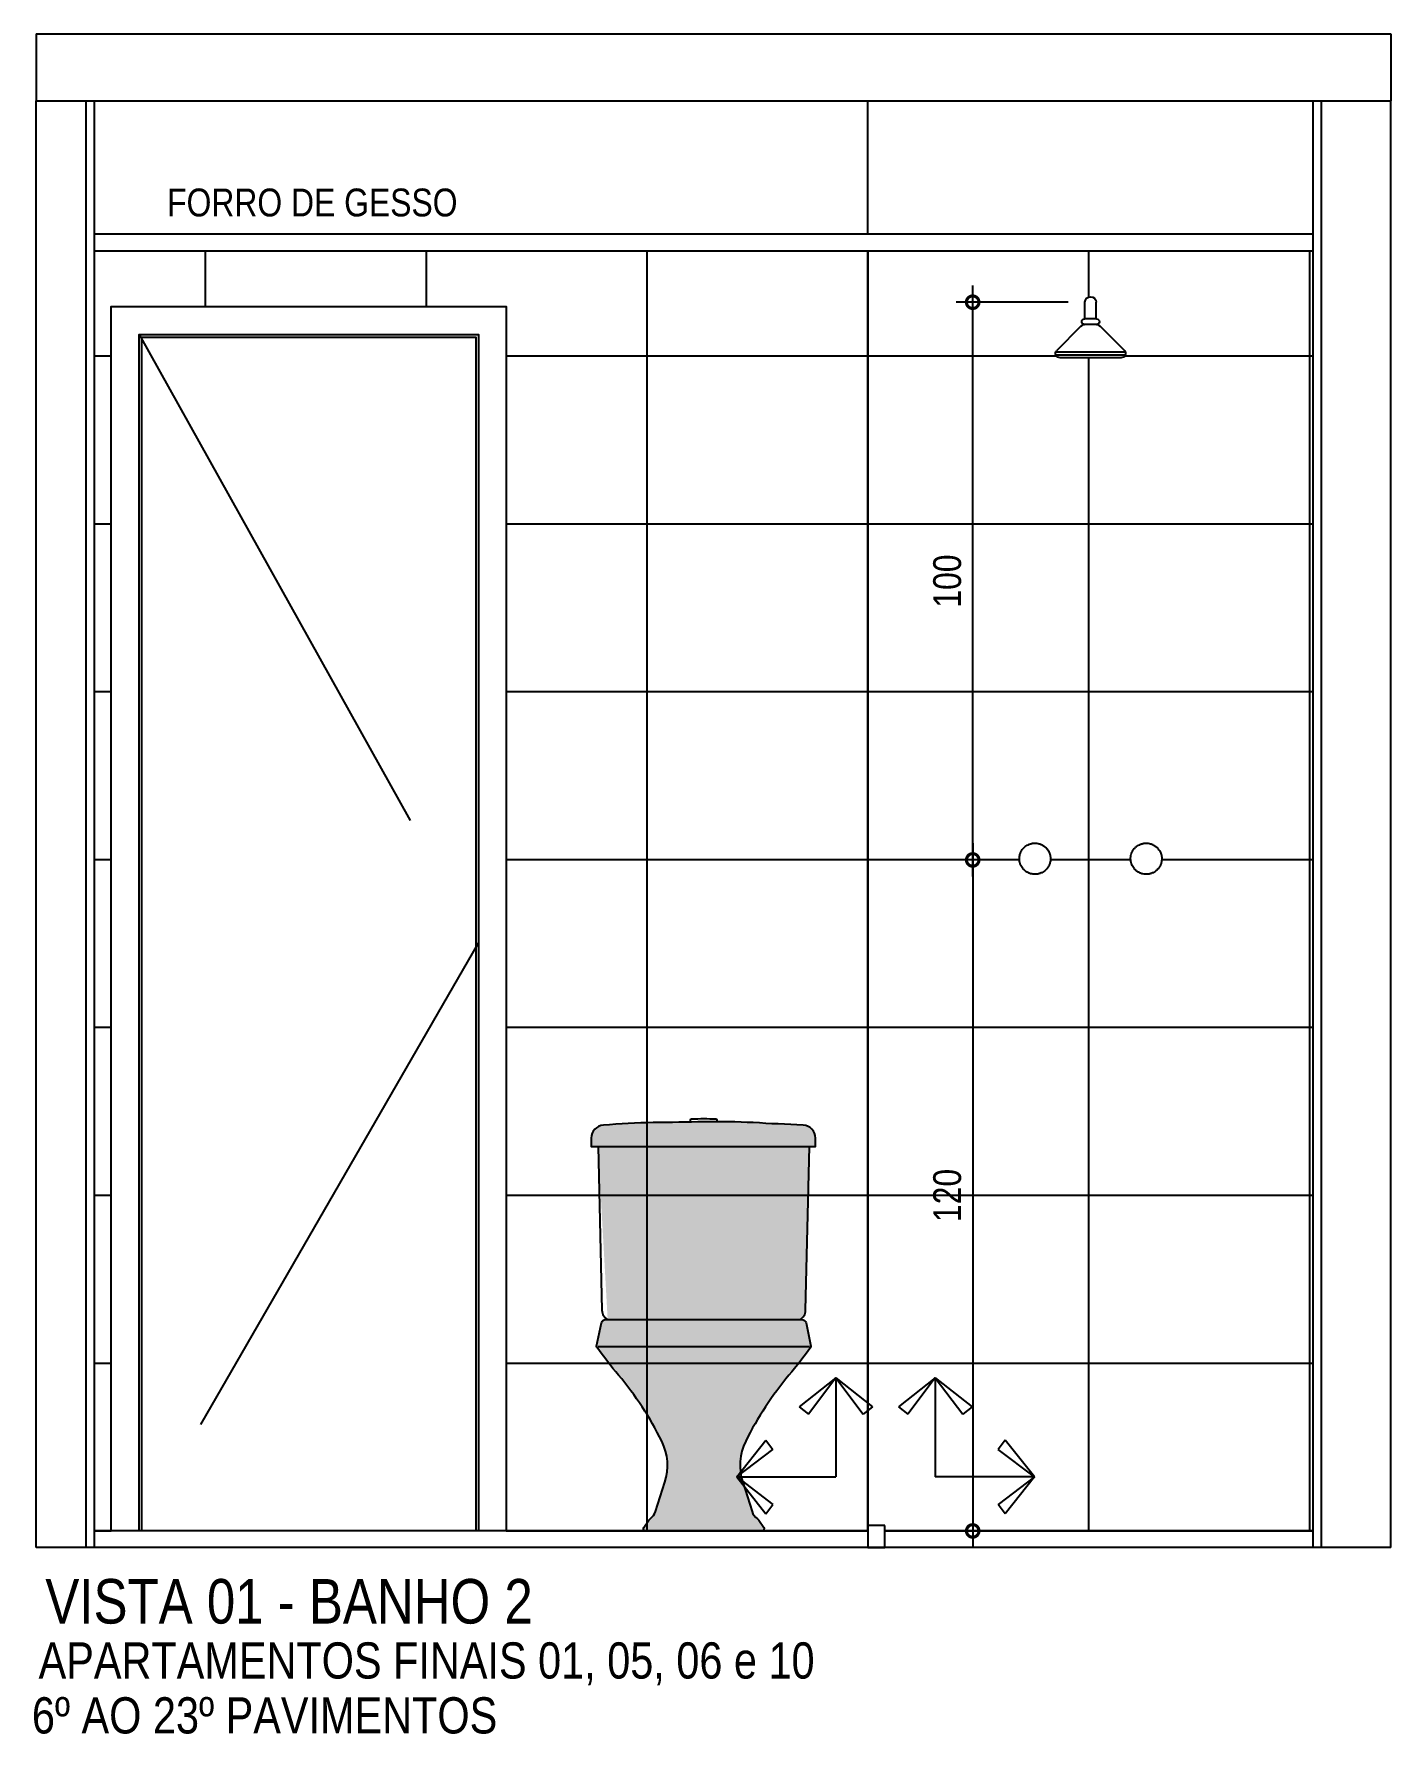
# Model space of a CAD drawing. Header units: metres. Extents: x 3 to 168, y -142 to 28.
# Drawn here: x 18.889 to 21.328, y -0.526 to 2.529 of the extents above; entities that cross this region are included whole.
import ezdxf

# ---------------------------------------------------------------- set-up
doc = ezdxf.new("R2010")
doc.units = ezdxf.units.M
doc.linetypes.add('DASHDOT', pattern=[1, 0.5, -0.25, 0, -0.25])
doc.linetypes.add('DASHEDX2', pattern=[1.5, 1, -0.5])
for name, color, linetype in [('ARQ-ALV ACAB', 4, 'Continuous'), ('ARQ-ALV OSSO', 5, 'Continuous'), ('ARQ-AUX1', 1, 'Continuous'), ('ARQ-AUX2', 2, 'Continuous'), ('ARQ-CAX', 1, 'Continuous'), ('ARQ-CERÂMICA', 7, 'Continuous'), ('ARQ-DIM', 2, 'Continuous'), ('ARQ-PRJ', 7, 'DASHEDX2'), ('ARQ-TXT', 2, 'Continuous')]:
    doc.layers.add(name, color=color, linetype=linetype)
doc.styles.add('Adesa', font='ARIALN.TTF')
doc.dimstyles.new('ADESA 1-0025', dxfattribs={"dimtxt": 0.05, "dimasz": 0.045, "dimexe": 0.03, "dimexo": 0.04, "dimgap": 0.02, "dimtad": 1, "dimtoh": 1, "dimdec": 0, "dimlfac": 100, "dimzin": 4, "dimtxsty": 'Adesa', "dimblk": 'DOTSMALL', "dimcen": 1, "dimdle": 0.03, "dimclrd": 1, "dimclre": 1, "dimclrt": 256, "dimazin": 1, "dimtm": 1e-09, "dimtfac": 1, "dimtdec": 0, "dimtix": 1, "dimtmove": 2, "dimatfit": 0, "dimldrblk": 'DOTSMALL', "dimfxl": 0.8, "dimtvp": 2, "dimtolj": 1, "dimtzin": 0, "dimarcsym": 0})
pattern_1 = [(0, (20.38827, -0.16105), (0, 0.301625), [])]
pattern_2 = [(90, (20.38827, -0.16105), (-0.396875, 2e-17), [])]

# ---------------------------------------------------------------- blocks, each defined once
blk = doc.blocks.new('*U45')
for points in [[(0, 0), (0, 2.2), (-0.71, 2.2), (-0.71, 0)], [(-0.05, 0), (-0.05, 2.15), (-0.66, 2.15), (-0.66, 0)], [(-0.055, 0), (-0.055, 2.145), (-0.655, 2.145), (-0.655, 0)]]:
    blk.add_lwpolyline(points)
at = {"layer": 'ARQ-PRJ'}
blk.add_lwpolyline([(-0.05, 2.15), (-0.66, 1.0575), (-0.05, 0)], dxfattribs=at)
blk = doc.blocks.new('MIST. CHUV.')
for points in [[(-0.128, 0), (-0.128, 0.0016), (-0.1277, 0.0037), (-0.1274, 0.0058), (-0.1269, 0.0079), (-0.1266, 0.0089), (-0.1262, 0.0099), (-0.1258, 0.0109), (-0.1254, 0.0118), (-0.1249, 0.0128), (-0.1244, 0.0137), (-0.1239, 0.0146), (-0.1233, 0.0155), (-0.1227, 0.0164), (-0.1221, 0.0172), (-0.1214, 0.0181), (-0.1207, 0.0189), (-0.12, 0.0196), (-0.1192, 0.0204), (-0.1184, 0.0211), (-0.1176, 0.0218), (-0.1159, 0.023), (-0.1141, 0.0242), (-0.1123, 0.0252), (-0.1113, 0.0256), (-0.1103, 0.026), (-0.1094, 0.0264), (-0.1083, 0.0267), (-0.1073, 0.027), (-0.1063, 0.0273), (-0.1053, 0.0275), (-0.1042, 0.0277), (-0.1032, 0.0278), (-0.1021, 0.0279), (-0.1011, 0.028), (-0.1, 0.028), (-0.0984, 0.028), (-0.0963, 0.0278), (-0.0942, 0.0274), (-0.0921, 0.0269), (-0.0911, 0.0266), (-0.0901, 0.0262), (-0.0891, 0.0258), (-0.0882, 0.0254), (-0.0872, 0.0249), (-0.0863, 0.0244), (-0.0854, 0.0239), (-0.0845, 0.0233), (-0.0836, 0.0227), (-0.0828, 0.0221), (-0.0819, 0.0214), (-0.0811, 0.0207), (-0.0804, 0.02), (-0.0796, 0.0192), (-0.0789, 0.0184), (-0.0782, 0.0176), (-0.077, 0.0159), (-0.0758, 0.0141), (-0.0748, 0.0123), (-0.0744, 0.0113), (-0.074, 0.0103), (-0.0736, 0.0094), (-0.0733, 0.0084), (-0.073, 0.0073), (-0.0727, 0.0063), (-0.0725, 0.0053), (-0.0723, 0.0042), (-0.0722, 0.0032), (-0.0721, 0.0021), (-0.072, 0.0011), (-0.072, 0), (-0.072, -0.0016), (-0.0722, -0.0037), (-0.0726, -0.0058), (-0.0731, -0.0079), (-0.0734, -0.0089), (-0.0738, -0.0099), (-0.0742, -0.0109), (-0.0746, -0.0118), (-0.0751, -0.0128), (-0.0756, -0.0137), (-0.0761, -0.0146), (-0.0767, -0.0155), (-0.0773, -0.0164), (-0.0779, -0.0172), (-0.0786, -0.0181), (-0.0793, -0.0189), (-0.08, -0.0196), (-0.0808, -0.0204), (-0.0816, -0.0211), (-0.0824, -0.0218), (-0.0841, -0.023), (-0.0859, -0.0242), (-0.0877, -0.0252), (-0.0887, -0.0256), (-0.0897, -0.026), (-0.0906, -0.0264), (-0.0916, -0.0267), (-0.0927, -0.027), (-0.0937, -0.0273), (-0.0947, -0.0275), (-0.0958, -0.0277), (-0.0968, -0.0278), (-0.0979, -0.0279), (-0.0989, -0.028), (-0.1, -0.028), (-0.1016, -0.028), (-0.1037, -0.0277), (-0.1058, -0.0274), (-0.1079, -0.0269), (-0.1089, -0.0266), (-0.1099, -0.0262), (-0.1109, -0.0258), (-0.1118, -0.0254), (-0.1128, -0.0249), (-0.1137, -0.0244), (-0.1146, -0.0239), (-0.1155, -0.0233), (-0.1164, -0.0227), (-0.1172, -0.0221), (-0.1181, -0.0214), (-0.1189, -0.0207), (-0.1196, -0.02), (-0.1204, -0.0192), (-0.1211, -0.0184), (-0.1218, -0.0176), (-0.123, -0.0159), (-0.1242, -0.0141), (-0.1252, -0.0123), (-0.1256, -0.0113), (-0.126, -0.0103), (-0.1264, -0.0094), (-0.1267, -0.0083), (-0.127, -0.0073), (-0.1273, -0.0063), (-0.1275, -0.0053), (-0.1277, -0.0042), (-0.1278, -0.0032), (-0.1279, -0.0021), (-0.128, -0.0011)], [(0.072, 0), (0.072, 0.0016), (0.0723, 0.0037), (0.0726, 0.0058), (0.0731, 0.0079), (0.0734, 0.0089), (0.0738, 0.0099), (0.0742, 0.0109), (0.0746, 0.0118), (0.0751, 0.0128), (0.0756, 0.0137), (0.0761, 0.0146), (0.0767, 0.0155), (0.0773, 0.0164), (0.0779, 0.0172), (0.0786, 0.0181), (0.0793, 0.0189), (0.08, 0.0196), (0.0808, 0.0204), (0.0816, 0.0211), (0.0824, 0.0218), (0.0841, 0.023), (0.0859, 0.0242), (0.0877, 0.0252), (0.0887, 0.0256), (0.0897, 0.026), (0.0906, 0.0264), (0.0917, 0.0267), (0.0927, 0.027), (0.0937, 0.0273), (0.0947, 0.0275), (0.0958, 0.0277), (0.0968, 0.0278), (0.0979, 0.0279), (0.0989, 0.028), (0.1, 0.028), (0.1016, 0.028), (0.1037, 0.0278), (0.1058, 0.0274), (0.1079, 0.0269), (0.1089, 0.0266), (0.1099, 0.0262), (0.1109, 0.0258), (0.1118, 0.0254), (0.1128, 0.0249), (0.1137, 0.0244), (0.1146, 0.0239), (0.1155, 0.0233), (0.1164, 0.0227), (0.1172, 0.0221), (0.1181, 0.0214), (0.1189, 0.0207), (0.1196, 0.02), (0.1204, 0.0192), (0.1211, 0.0184), (0.1218, 0.0176), (0.123, 0.0159), (0.1242, 0.0141), (0.1252, 0.0123), (0.1256, 0.0113), (0.126, 0.0103), (0.1264, 0.0094), (0.1267, 0.0084), (0.127, 0.0073), (0.1273, 0.0063), (0.1275, 0.0053), (0.1277, 0.0042), (0.1278, 0.0032), (0.1279, 0.0021), (0.128, 0.0011), (0.128, 0), (0.128, -0.0016), (0.1277, -0.0037), (0.1274, -0.0058), (0.1269, -0.0079), (0.1266, -0.0089), (0.1262, -0.0099), (0.1258, -0.0109), (0.1254, -0.0118), (0.1249, -0.0128), (0.1244, -0.0137), (0.1239, -0.0146), (0.1233, -0.0155), (0.1227, -0.0164), (0.1221, -0.0172), (0.1214, -0.0181), (0.1207, -0.0189), (0.12, -0.0196), (0.1192, -0.0204), (0.1184, -0.0211), (0.1176, -0.0218), (0.1159, -0.023), (0.1141, -0.0242), (0.1123, -0.0252), (0.1113, -0.0256), (0.1103, -0.026), (0.1094, -0.0264), (0.1083, -0.0267), (0.1073, -0.027), (0.1063, -0.0273), (0.1053, -0.0275), (0.1042, -0.0277), (0.1032, -0.0278), (0.1021, -0.0279), (0.1011, -0.028), (0.1, -0.028), (0.0984, -0.0279), (0.0963, -0.0277), (0.0942, -0.0274), (0.0921, -0.0269), (0.0911, -0.0266), (0.0901, -0.0262), (0.0891, -0.0258), (0.0882, -0.0254), (0.0872, -0.0249), (0.0863, -0.0244), (0.0854, -0.0239), (0.0845, -0.0233), (0.0836, -0.0227), (0.0828, -0.0221), (0.0819, -0.0214), (0.0811, -0.0207), (0.0804, -0.02), (0.0796, -0.0192), (0.0789, -0.0184), (0.0782, -0.0176), (0.077, -0.0159), (0.0758, -0.0141), (0.0748, -0.0123), (0.0744, -0.0113), (0.074, -0.0103), (0.0736, -0.0094), (0.0733, -0.0083), (0.073, -0.0073), (0.0727, -0.0063), (0.0725, -0.0053), (0.0723, -0.0042), (0.0722, -0.0032), (0.0721, -0.0021), (0.072, -0.0011)]]:
    blk.add_lwpolyline(points, close=True)
blk = doc.blocks.new('chuveiro frente')
for p, q in [((-0.01, 0.0698), (-0.01, 0.0998)), ((0.01, 0.0698), (0.01, 0.0998)), ((-0.0109, 0.0698), (0.0109, 0.0698)), ((-0.0174, 0.0566), (-0.0613, 0.0127)), ((-0.0109, 0.0598), (0.0109, 0.0598)), ((0.0174, 0.0566), (0.0613, 0.0127)), ((-0.0626, 0.01), (0.0626, 0.01)), ((-0.0623, 0.005), (0.0623, 0.005)), ((-0.0549, 0), (0.0549, 0))]:
    blk.add_line(p, q)
for centre, radius, start, end in [((0, 0.0998), 0.01, 0, 180), ((-0.0109, 0.0648), 0.005, 90, 270), ((0.0109, 0.0648), 0.005, 270, 90), ((-0.0109, 0.0518), 0.008, 90, 143.719), ((0.0109, 0.0518), 0.008, 36.281, 90), ((-0.0549, 0.008), 0.008, 143.719, 270), ((0.0549, 0.008), 0.008, 270, 36.281)]:
    blk.add_arc(centre, radius, start, end)
blk = doc.blocks.new('_DotSmall')
at = {"color": 0, "linetype": 'ByBlock', "const_width": 0.5}
blk.add_lwpolyline([(-0.0625, 0, 1), (0.0625, 0, 1)], format="xyb", close=True, dxfattribs=at)
blk = doc.blocks.new('*D52')
at = {"layer": 'ARQ-DIM', "color": 1, "lineweight": -2, "transparency": 16777216}
for p, q in [((20.5765, 1.0748), (20.5765, -0.191)), ((20.6204, 1.0448), (20.5465, 1.0448)), ((20.7904, -0.161), (20.5465, -0.161))]:
    blk.add_line(p, q, dxfattribs=at)
at = {"layer": 'Defpoints', "color": 0, "transparency": 16777216}
for p in [(20.6604, 1.0448), (20.5765, -0.161), (20.8304, -0.161)]:
    blk.add_point(p, dxfattribs=at)
at = {"layer": 'ARQ-DIM', "color": 1, "lineweight": -2, "transparency": 16777216, "xscale": 0.045, "yscale": 0.045, "zscale": 0.045}
for p, rotation in [((20.5765, 1.0448), 90), ((20.5765, -0.161), 270)]:
    blk.add_blockref('_DotSmall', p, dxfattribs=dict(at, rotation=rotation))
at = {"layer": 'ARQ-DIM', "transparency": 16777216, "insert": (20.5309, 0.4419), "char_height": 0.05, "attachment_point": 5, "rotation": 90, "style": 'Adesa'}
blk.add_mtext('\\A1;120', dxfattribs=at)
blk = doc.blocks.new('*D53')
at = {"layer": 'ARQ-DIM', "color": 1, "lineweight": -2, "transparency": 16777216}
for p, q in [((20.7483, 2.047), (20.5465, 2.047)), ((20.5765, 1.0148), (20.5765, 2.077)), ((20.6204, 1.0448), (20.5465, 1.0448))]:
    blk.add_line(p, q, dxfattribs=at)
at = {"layer": 'Defpoints', "color": 0, "transparency": 16777216}
for p in [(20.5765, 2.047), (20.7883, 2.047), (20.6604, 1.0448)]:
    blk.add_point(p, dxfattribs=at)
at = {"layer": 'ARQ-DIM', "color": 1, "lineweight": -2, "transparency": 16777216, "xscale": 0.045, "yscale": 0.045, "zscale": 0.045}
for p, rotation in [((20.5765, 2.047), 90), ((20.5765, 1.0448), 270)]:
    blk.add_blockref('_DotSmall', p, dxfattribs=dict(at, rotation=rotation))
at = {"layer": 'ARQ-DIM', "transparency": 16777216, "insert": (20.5309, 1.5459), "char_height": 0.05, "attachment_point": 5, "rotation": 90, "style": 'Adesa'}
blk.add_mtext('\\A1;100', dxfattribs=at)
blk = doc.blocks.new('CP929_e')
h = blk.add_hatch(color=255)
h.dxf.hatch_style = 1
edge = h.paths.add_edge_path()
edge.add_line((-0.2008, 0.6911), (0.2008, 0.6911))
edge.add_line((0.2008, 0.6911), (0.2007, 0.706))
edge.add_arc((0.1775, 0.7059), 0.0232, 0.3738, 87.2297)
edge.add_arc((0.8026, 13.6236), 12.9097, 266.83094, 267.22967, ccw=False)
edge.add_arc((0.0251, -0.4194), 1.1548, 86.8309, 91.2023)
edge.add_arc((-0.2136, 10.9563), 10.2234, 270.68894, 271.20233, ccw=False)
edge.add_arc((-0.0771, -0.395), 1.1287, 90.6889, 95.2506)
edge.add_arc((-0.1791, 0.7056), 0.0234, 93.3635, 179.0318)
edge.add_line((-0.2025, 0.706), (-0.2026, 0.6928))
edge.add_line((-0.2026, 0.6928), (-0.2026, 0.6911))
edge.add_line((-0.2026, 0.6911), (-0.2008, 0.6911))
h = blk.add_hatch(color=255)
h.dxf.hatch_style = 1
h.paths.add_polyline_path([(0.19, 0.6911), (-0.19, 0.6911), (-0.183, 0.3966, 0.27163), (-0.1728, 0.38), (0.1728, 0.38, 0.27163), (0.183, 0.3966)])
edge = h.paths.add_edge_path()
edge.add_arc((0.1762, 0.3722), 0.0079, 11.5874, 90, ccw=False)
edge.add_line((0.1839, 0.3737), (0.1925, 0.3322))
edge.add_arc((0.19, 0.3317), 0.00247, -35.4858, 11.5874, ccw=False)
edge.add_arc((-0.451, 0.7887), 0.7897, 319.8958, 324.5139, ccw=False)
edge.add_arc((0.6061, -0.1016), 0.5923, 139.8961, 153.6351)
edge.add_arc((0.1638, 0.1176), 0.0987, 153.6351, 197.8396)
edge.add_line((0.0699, 0.0874), (0.0868, 0.0348))
edge.add_arc((0.1103, 0.0423), 0.0247, 197.8405, 235.7698)
edge.add_arc((0.0909, 0.0138), 0.00987, 34.0222, 55.7689, ccw=False)
edge.add_line((0.099, 0.0193), (0.1079, 0.0062))
edge.add_arc((0.1046, 0.0039), 0.00395, -90, 34.0313, ccw=False)
edge.add_line((0.1046, 0), (-0.1046, 0))
edge.add_arc((-0.1046, 0.0039), 0.00395, 145.9687, 270, ccw=False)
edge.add_line((-0.1079, 0.0062), (-0.099, 0.0193))
edge.add_arc((-0.0909, 0.0138), 0.00987, 124.2289, 145.9756, ccw=False)
edge.add_arc((-0.1103, 0.0423), 0.0247, 304.2311, 342.1604)
edge.add_line((-0.0868, 0.0348), (-0.0699, 0.0874))
edge.add_arc((-0.1638, 0.1176), 0.0987, 342.1604, 386.365)
edge.add_arc((-0.6061, -0.1016), 0.5923, 26.365, 40.1039)
edge.add_arc((0.451, 0.7887), 0.7897, 215.4858, 220.1038, ccw=False)
edge.add_arc((-0.19, 0.3317), 0.00247, 168.4116, 215.4849, ccw=False)
edge.add_line((-0.1925, 0.3322), (-0.1839, 0.3737))
edge.add_arc((-0.1762, 0.3722), 0.0079, 90, 168.4126, ccw=False)
edge.add_line((-0.1762, 0.38), (0.1762, 0.38))
edge = h.paths.add_edge_path()
edge.add_line((-0.19, 0.6911), (-0.183, 0.3966))
edge.add_arc((-0.1638, 0.3971), 0.0192, 181.3139, 242.1536)
edge = h.paths.add_edge_path()
edge.add_arc((-0.0018, -1.831), 2.5662, 89.9609, 93.9727)
edge.add_arc((-0.1782, 0.7056), 0.0234, 93.3635, 179.0318)
edge.add_line((-0.2016, 0.706), (-0.2017, 0.6928))
edge.add_arc((-0.1999, 0.6928), 0.00174, 180.2855, 270.6496)
edge.add_line((-0.1999, 0.6911), (-0.1971, 0.6911))
edge.add_line((-0.1971, 0.6911), (0.1971, 0.6911))
edge.add_line((0.1971, 0.6911), (0.1999, 0.6911))
edge.add_arc((0.1999, 0.6928), 0.00174, 269.3504, 359.7145)
edge.add_line((0.2017, 0.6928), (0.2016, 0.706))
edge.add_arc((0.1782, 0.7056), 0.0234, 0.9676, 86.6359)
edge.add_arc((0.0018, -1.8311), 2.5662, 86.0273, 90.0392)
for points in [[(-0.2008, 0.6911), (0.2008, 0.6911), (0.2007, 0.706, 0.398231), (0.1787, 0.729, -0.00174), (0.0889, 0.7337, 0.019076), (0.0009, 0.7352, -0.00224), (-0.0907, 0.7337, 0.019907), (-0.1804, 0.729, 0.39224), (-0.2025, 0.706), (-0.2026, 0.6928), (-0.2026, 0.6911)], [(0.1762, 0.38, -0.356146), (0.1839, 0.3737), (0.1925, 0.3322, -0.208334), (0.1921, 0.3302, -0.020153), (0.1531, 0.2799, 0.060019), (0.0754, 0.1614, 0.195307), (0.0699, 0.0874), (0.0868, 0.0348, 0.167025), (0.0964, 0.0219, -0.095174), (0.099, 0.0193), (0.1079, 0.0062, -0.601047), (0.1046, 0), (-0.1046, 0, -0.601047), (-0.1079, 0.0062), (-0.099, 0.0193, -0.095174), (-0.0964, 0.0219, 0.167025), (-0.0868, 0.0348), (-0.0699, 0.0874, 0.195307), (-0.0754, 0.1614, 0.060019), (-0.1531, 0.2799, -0.020153), (-0.1921, 0.3302, -0.208334), (-0.1925, 0.3322), (-0.1839, 0.3737, -0.356146), (-0.1762, 0.38)]]:
    blk.add_lwpolyline(points, format="xyb", close=True)
at = {"ltscale": 0.016708}
blk.add_lwpolyline([(-0.0237, 0.7353), (-0.0237, 0.7386, -0.407176), (-0.0218, 0.7406, -0.006022), (0, 0.7409, -0.006022), (0.0218, 0.7406, -0.407176), (0.0237, 0.7386), (0.0237, 0.7352)], format="xyb", dxfattribs=at)
for points in [[(-0.19, 0.6911), (-0.183, 0.3966, 0.27188), (-0.1728, 0.38)], [(0.1728, 0.38, 0.27188), (0.183, 0.3966), (0.19, 0.6911)]]:
    blk.add_lwpolyline(points, format="xyb")
for points in [[(-0.19, 0.6911), (0.19, 0.6911)], [(-0.19, 0.3317), (0.19, 0.3317)]]:
    blk.add_lwpolyline(points)
at = {"linetype": 'DASHDOT', "ltscale": 6.24726e-05}
blk.add_lwpolyline([(0.0866, 0.1829), (0.0866, 0.1829)], dxfattribs=at)
blk = doc.blocks.new('Seta para pag.piso')
for p, q in [((0, 0.1126), (-0.0418, 0.0796)), ((0, 0.1126), (-0.0312, 0.0715)), ((0, 0.1126), (0, 0)), ((0, 0.1126), (0.0418, 0.0795)), ((0, 0.1126), (0.0312, 0.0715)), ((-0.0418, 0.0796), (-0.0312, 0.0715)), ((0.0418, 0.0795), (0.0312, 0.0715)), ((-0.1126, 0), (-0.0795, 0.0418)), ((-0.0795, 0.0418), (-0.0715, 0.0312)), ((-0.1126, 0), (-0.0715, 0.0312)), ((-0.1126, 0), (0, 0)), ((-0.1126, 0), (-0.0796, -0.0418)), ((-0.1126, 0), (-0.0715, -0.0312)), ((-0.0796, -0.0418), (-0.0715, -0.0312))]:
    blk.add_line(p, q)
blk = doc.blocks.new('AREAS MOLHADAS')
at = {"layer": 'ARQ-CERÂMICA'}
h = blk.add_hatch(dxfattribs=at)
h.set_pattern_fill('LINE', color=256, scale=0.095)
h.set_pattern_definition(pattern_1)
h.paths.add_polyline_path([(20.3883, 2.139), (18.9983, 2.139), (18.9983, -0.161), (19.0283, -0.161), (19.0283, 2.0389), (19.7383, 2.0389), (19.7383, -0.161), (20.3883, -0.161), (20.3883, -0.151)])
h.paths.add_polyline_path([(20.0932, 0.5798, -0.006555), (20.1169, 0.5795), (20.1169, 0.5744, -0.014135), (20.1822, 0.5726, 0.00174), (20.2719, 0.568, -0.398231), (20.2939, 0.545), (20.294, 0.5301), (19.8924, 0.5301), (19.8907, 0.5301), (19.8908, 0.5447, -0.385401), (19.912, 0.5679, -0.020081), (20.0025, 0.5726, 0.001639), (20.0695, 0.5736), (20.0695, 0.5795, -0.006555)], flags=16)
h = blk.add_hatch(dxfattribs=at)
h.set_pattern_fill('LINE', color=256, scale=0.125, angle=90)
h.set_pattern_definition(pattern_2)
h.paths.add_polyline_path([(20.3883, 2.139), (18.9983, 2.139), (18.9983, -0.161), (19.0283, -0.161), (19.0283, 2.0389), (19.7383, 2.0389), (19.7383, -0.161), (20.3883, -0.161), (20.3883, -0.151)])
h.paths.add_polyline_path([(20.115, 0.5796, 0.006022), (20.0932, 0.5798, 0.006022), (20.0715, 0.5796, 0.407179), (20.0695, 0.5776), (20.0695, 0.5736, 0.000601), (20.0941, 0.5741, -0.004524), (20.115, 0.5756, 0.986583)], flags=16)
h = blk.add_hatch(dxfattribs=at)
h.set_pattern_fill('LINE', color=256, scale=0.095)
h.set_pattern_definition(pattern_1)
h.paths.add_polyline_path([(21.1882, 2.139), (20.3883, 2.139), (20.3883, -0.151), (20.4183, -0.151), (20.4183, -0.161), (21.1882, -0.161)])
h.paths.add_polyline_path([(20.8945, 1.0745), (20.9012, 1.0721), (20.9073, 1.0678), (20.9121, 1.0621), (20.9152, 1.0554), (20.9165, 1.0481), (20.9158, 1.0408), (20.9134, 1.0341), (20.9092, 1.0279), (20.9034, 1.0231), (20.8967, 1.02), (20.8894, 1.0187), (20.8821, 1.0194), (20.8754, 1.0218), (20.8693, 1.0261), (20.8645, 1.0318), (20.8613, 1.0385), (20.8601, 1.0458), (20.8608, 1.0531), (20.8631, 1.0598), (20.8674, 1.066), (20.8731, 1.0708), (20.8798, 1.0739), (20.8872, 1.0752)], flags=16)
h.paths.add_polyline_path([(20.7158, 1.0408), (20.7134, 1.0341), (20.7092, 1.0279), (20.7035, 1.0231), (20.6967, 1.02), (20.6894, 1.0187), (20.6821, 1.0194), (20.6754, 1.0218), (20.6693, 1.0261), (20.6645, 1.0318), (20.6613, 1.0385), (20.6601, 1.0458), (20.6608, 1.0531), (20.6631, 1.0598), (20.6674, 1.066), (20.6731, 1.0708), (20.6799, 1.0739), (20.6872, 1.0752), (20.6945, 1.0745), (20.7012, 1.0721), (20.7073, 1.0678), (20.7121, 1.0621), (20.7152, 1.0554), (20.7165, 1.0481)], flags=16)
h.paths.add_polyline_path([(20.8431, 1.9471), (20.7334, 1.9471, -0.614488), (20.727, 1.9599), (20.7709, 2.0037, -0.238782), (20.7773, 2.007, -1), (20.7773, 2.017), (20.7783, 2.017), (20.7783, 2.047, -1), (20.7983, 2.047), (20.7983, 2.017), (20.7992, 2.017, -1), (20.7992, 2.007, -0.159108), (20.8039, 2.0054), (20.8479, 1.9616, -0.725464)], flags=16)
h.paths.add_polyline_path([(20.5827, 0.38), (20.5827, 0.5005), (20.4786, 0.5005), (20.4786, 0.38)], flags=24)
h.paths.add_polyline_path([(20.5827, 1.484), (20.5827, 1.6045), (20.4786, 1.6045), (20.4786, 1.484)], flags=24)
h = blk.add_hatch(dxfattribs=at)
h.set_pattern_fill('LINE', color=256, scale=0.125, angle=90)
h.set_pattern_definition(pattern_2)
h.paths.add_polyline_path([(21.1882, 2.139), (20.3883, 2.139), (20.3883, -0.151), (20.4183, -0.151), (20.4183, -0.161), (21.1882, -0.161)])
h.paths.add_polyline_path([(20.897, 1.0738), (20.9039, 1.0705), (20.9089, 1.0661), (20.9131, 1.0605), (20.9158, 1.0533), (20.9165, 1.0459), (20.9151, 1.0382), (20.9118, 1.0313), (20.9074, 1.0264), (20.9018, 1.0221), (20.8946, 1.0194), (20.8872, 1.0187), (20.8795, 1.0201), (20.8726, 1.0234), (20.8677, 1.0278), (20.8635, 1.0334), (20.8608, 1.0406), (20.8601, 1.048), (20.8614, 1.0557), (20.8648, 1.0626), (20.8691, 1.0676), (20.8747, 1.0718), (20.8819, 1.0745), (20.8893, 1.0752)], flags=16)
h.paths.add_polyline_path([(20.7076, 1.0674), (20.7121, 1.0621), (20.7152, 1.0554), (20.7165, 1.0481), (20.7157, 1.0402), (20.7129, 1.0331), (20.7087, 1.0276), (20.7035, 1.0231), (20.6967, 1.02), (20.6894, 1.0187), (20.6816, 1.0195), (20.6744, 1.0223), (20.6689, 1.0265), (20.6645, 1.0318), (20.6613, 1.0385), (20.6601, 1.0458), (20.6608, 1.0537), (20.6636, 1.0608), (20.6678, 1.0663), (20.6731, 1.0708), (20.6799, 1.0739), (20.6872, 1.0752), (20.695, 1.0744), (20.7021, 1.0716)], flags=16)
h.paths.add_polyline_path([(20.7334, 1.9471, -0.614488), (20.727, 1.9599), (20.7709, 2.0037, -0.238782), (20.7773, 2.007, -1), (20.7773, 2.017), (20.7783, 2.017), (20.7783, 2.047, -1), (20.7983, 2.047), (20.7983, 2.017), (20.7992, 2.017, -1), (20.7992, 2.007, -0.159108), (20.8039, 2.0054), (20.8479, 1.9616, -0.725464), (20.8431, 1.9471)], flags=16)
h.paths.add_polyline_path([(20.5827, 0.38), (20.5827, 0.5005), (20.4786, 0.5005), (20.4786, 0.38)], flags=24)
h.paths.add_polyline_path([(20.5827, 1.484), (20.5827, 1.6045), (20.4786, 1.6045), (20.4786, 1.484)], flags=24)
at = {"layer": 'ARQ-ALV ACAB'}
for p, q in [((18.9983, -0.191), (18.9983, 2.409)), ((21.1882, -0.191), (21.1882, 2.409)), ((20.3883, -0.161), (18.9983, -0.161)), ((21.1882, -0.161), (20.4183, -0.161))]:
    blk.add_line(p, q, dxfattribs=at)
blk.add_lwpolyline([(20.4183, -0.151), (20.3883, -0.151), (20.3883, -0.191), (20.4183, -0.191)], close=True, dxfattribs=at)
at = {"layer": 'ARQ-ALV OSSO'}
for p, q in [((18.8933, -0.191), (18.8933, 2.409)), ((18.9833, -0.191), (18.9833, 2.409)), ((21.2032, -0.191), (21.2032, 2.409)), ((21.3282, -0.191), (21.3282, 2.409)), ((21.3282, -0.191), (18.8933, -0.191))]:
    blk.add_line(p, q, dxfattribs=at)
at = {"layer": 'ARQ-AUX1'}
for p, q in [((21.1882, 2.169), (18.9983, 2.169)), ((21.1882, 2.139), (18.9983, 2.139))]:
    blk.add_line(p, q, dxfattribs=at)
at = {"layer": 'ARQ-AUX2'}
for p, q in [((18.8933, 2.529), (21.3282, 2.529)), ((18.8933, 2.409), (21.3282, 2.409)), ((20.3883, 2.169), (20.3883, 2.409)), ((20.3883, -0.161), (20.3883, 2.139))]:
    blk.add_line(p, q, dxfattribs=at)
for points in [[(18.8933, 2.529), (18.8933, 2.409)], [(21.3282, 2.529), (21.3282, 2.409)]]:
    blk.add_lwpolyline(points, dxfattribs=at)
at = {"layer": 'ARQ-AUX2', "xscale": -1}
blk.add_blockref('chuveiro frente', (20.7883, 1.9471), dxfattribs=at)
at = {"layer": 'ARQ-AUX2'}
for name, p in [('MIST. CHUV.', (20.7883, 1.047)), ('CP929_e', (20.0932, -0.161))]:
    blk.add_blockref(name, p, dxfattribs=at)
at = {"layer": 'ARQ-CAX', "xscale": -1}
blk.add_blockref('*U45', (19.0283, -0.161), dxfattribs=at)
at = {"layer": 'ARQ-CERÂMICA', "yscale": 1.58230973583663, "zscale": 1.58230973583663}
for p, xscale, rotation in [((20.3305, -0.064), -1.58230973583663, 90), ((20.5091, -0.064), 1.58230973583663, 270)]:
    blk.add_blockref('Seta para pag.piso', p, dxfattribs=dict(at, xscale=xscale, rotation=rotation))
at = {"layer": 'ARQ-TXT', "style": 'Adesa'}
for s, height, p in [('FORRO DE GESSO', 0.05, (19.1287, 2.2012, 108.9697)), ('APARTAMENTOS FINAIS 01, 05, 06 e 10', 0.065, (18.8978, -0.4262, 108.9697)), ('6º AO 23º PAVIMENTOS', 0.065, (18.8857, -0.5249, 217.9394))]:
    blk.add_text(s, height=height, dxfattribs=at).set_placement(p)
at = {"layer": 'ARQ-TXT', "ltscale": 0.5, "style": 'Adesa'}
blk.add_text('VISTA 01 - BANHO 2', height=0.08, dxfattribs=at).set_placement((18.9099, -0.3274))
at = {"layer": 'ARQ-DIM'}
dim = blk.add_linear_dim(base=(20.5765, 2.047), p1=(20.6604, 1.0448), p2=(20.7883, 2.047), angle=90, dimstyle='ADESA 1-0025', dxfattribs=at)
dim.commit()
dim.dimension.update_dxf_attribs({"geometry": '*D53', "text_midpoint": (20.5309, 1.5459)})
dim = blk.add_linear_dim(base=(20.5765, -0.161), p1=(20.6604, 1.0448), p2=(20.8304, -0.161), angle=90, text='120', dimstyle='ADESA 1-0025', dxfattribs=at)
dim.commit()
dim.dimension.update_dxf_attribs({"geometry": '*D52', "text_midpoint": (20.5309, 0.4419)})

msp = doc.modelspace()

# ---------------------------------------------------------------- block references
msp.add_blockref('AREAS MOLHADAS', (0, 0))

doc.saveas('drawing.dxf')
